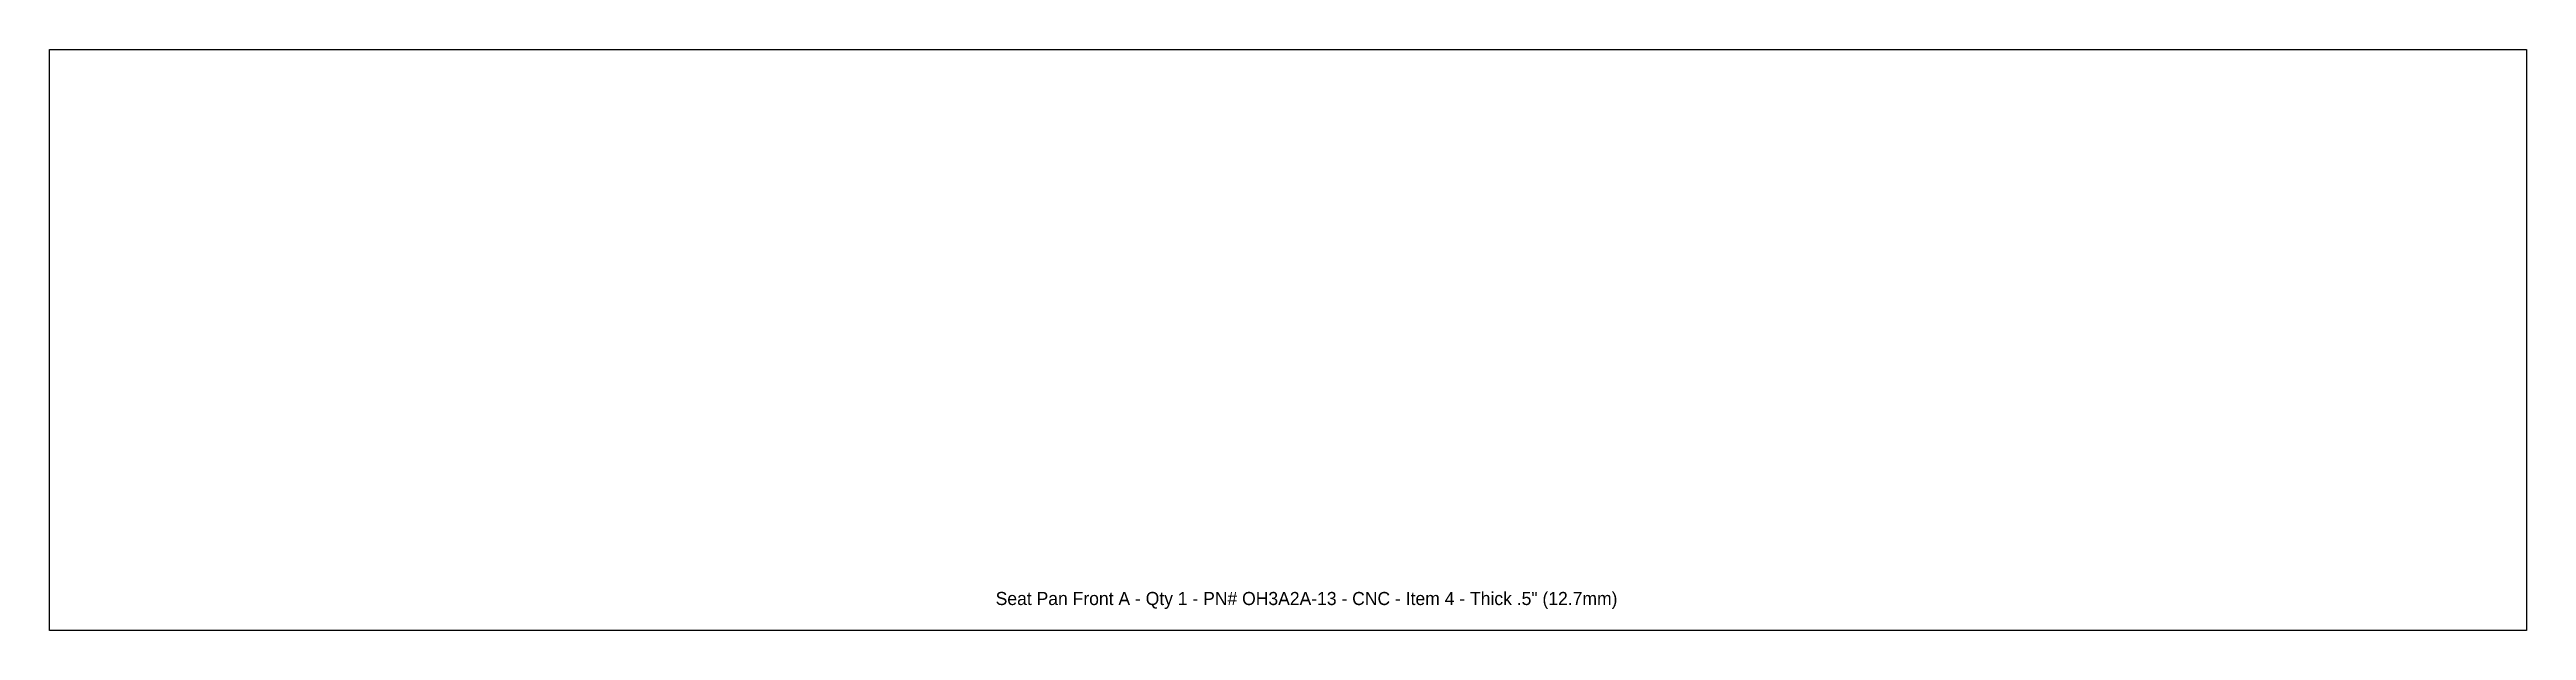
# Model space of a CAD drawing. Extents: x -9.61 to -0.16, y 0.5 to 2.72.
import ezdxf

# ---------------------------------------------------------------- set-up
doc = ezdxf.new("R2010")
doc.units = 0
doc.header["$MEASUREMENT"] = 0
doc.layers.get('0').update_dxf_attribs({"linetype": 'CONTINUOUS'})
doc.layers.add('Info', color=4, linetype='CONTINUOUS')
doc.styles.add('Annotative', font='txt')

msp = doc.modelspace()

# ---------------------------------------------------------------- linework, layer by layer
at = {"color": 7, "linetype": 'Continuous'}
msp.add_lwpolyline([(-9.6065, 0.5), (-9.6065, 2.7165), (-0.1577, 2.7165), (-0.1577, 0.5)], close=True, dxfattribs=at)

# ---------------------------------------------------------------- texts
at = {"layer": 'Info', "insert": (-4.8113, 0.647), "char_height": 0.05, "attachment_point": 2, "style": 'Annotative'}
msp.add_mtext_dynamic_manual_height_columns('Seat Pan Front A - Qty 1 - PN# OH3A2A-13 - CNC - Item 4 - Thick .5" (12.7mm)', width=5.31726, gutter_width=0.625, heights=[0.083], dxfattribs=at)

doc.saveas('drawing.dxf')
